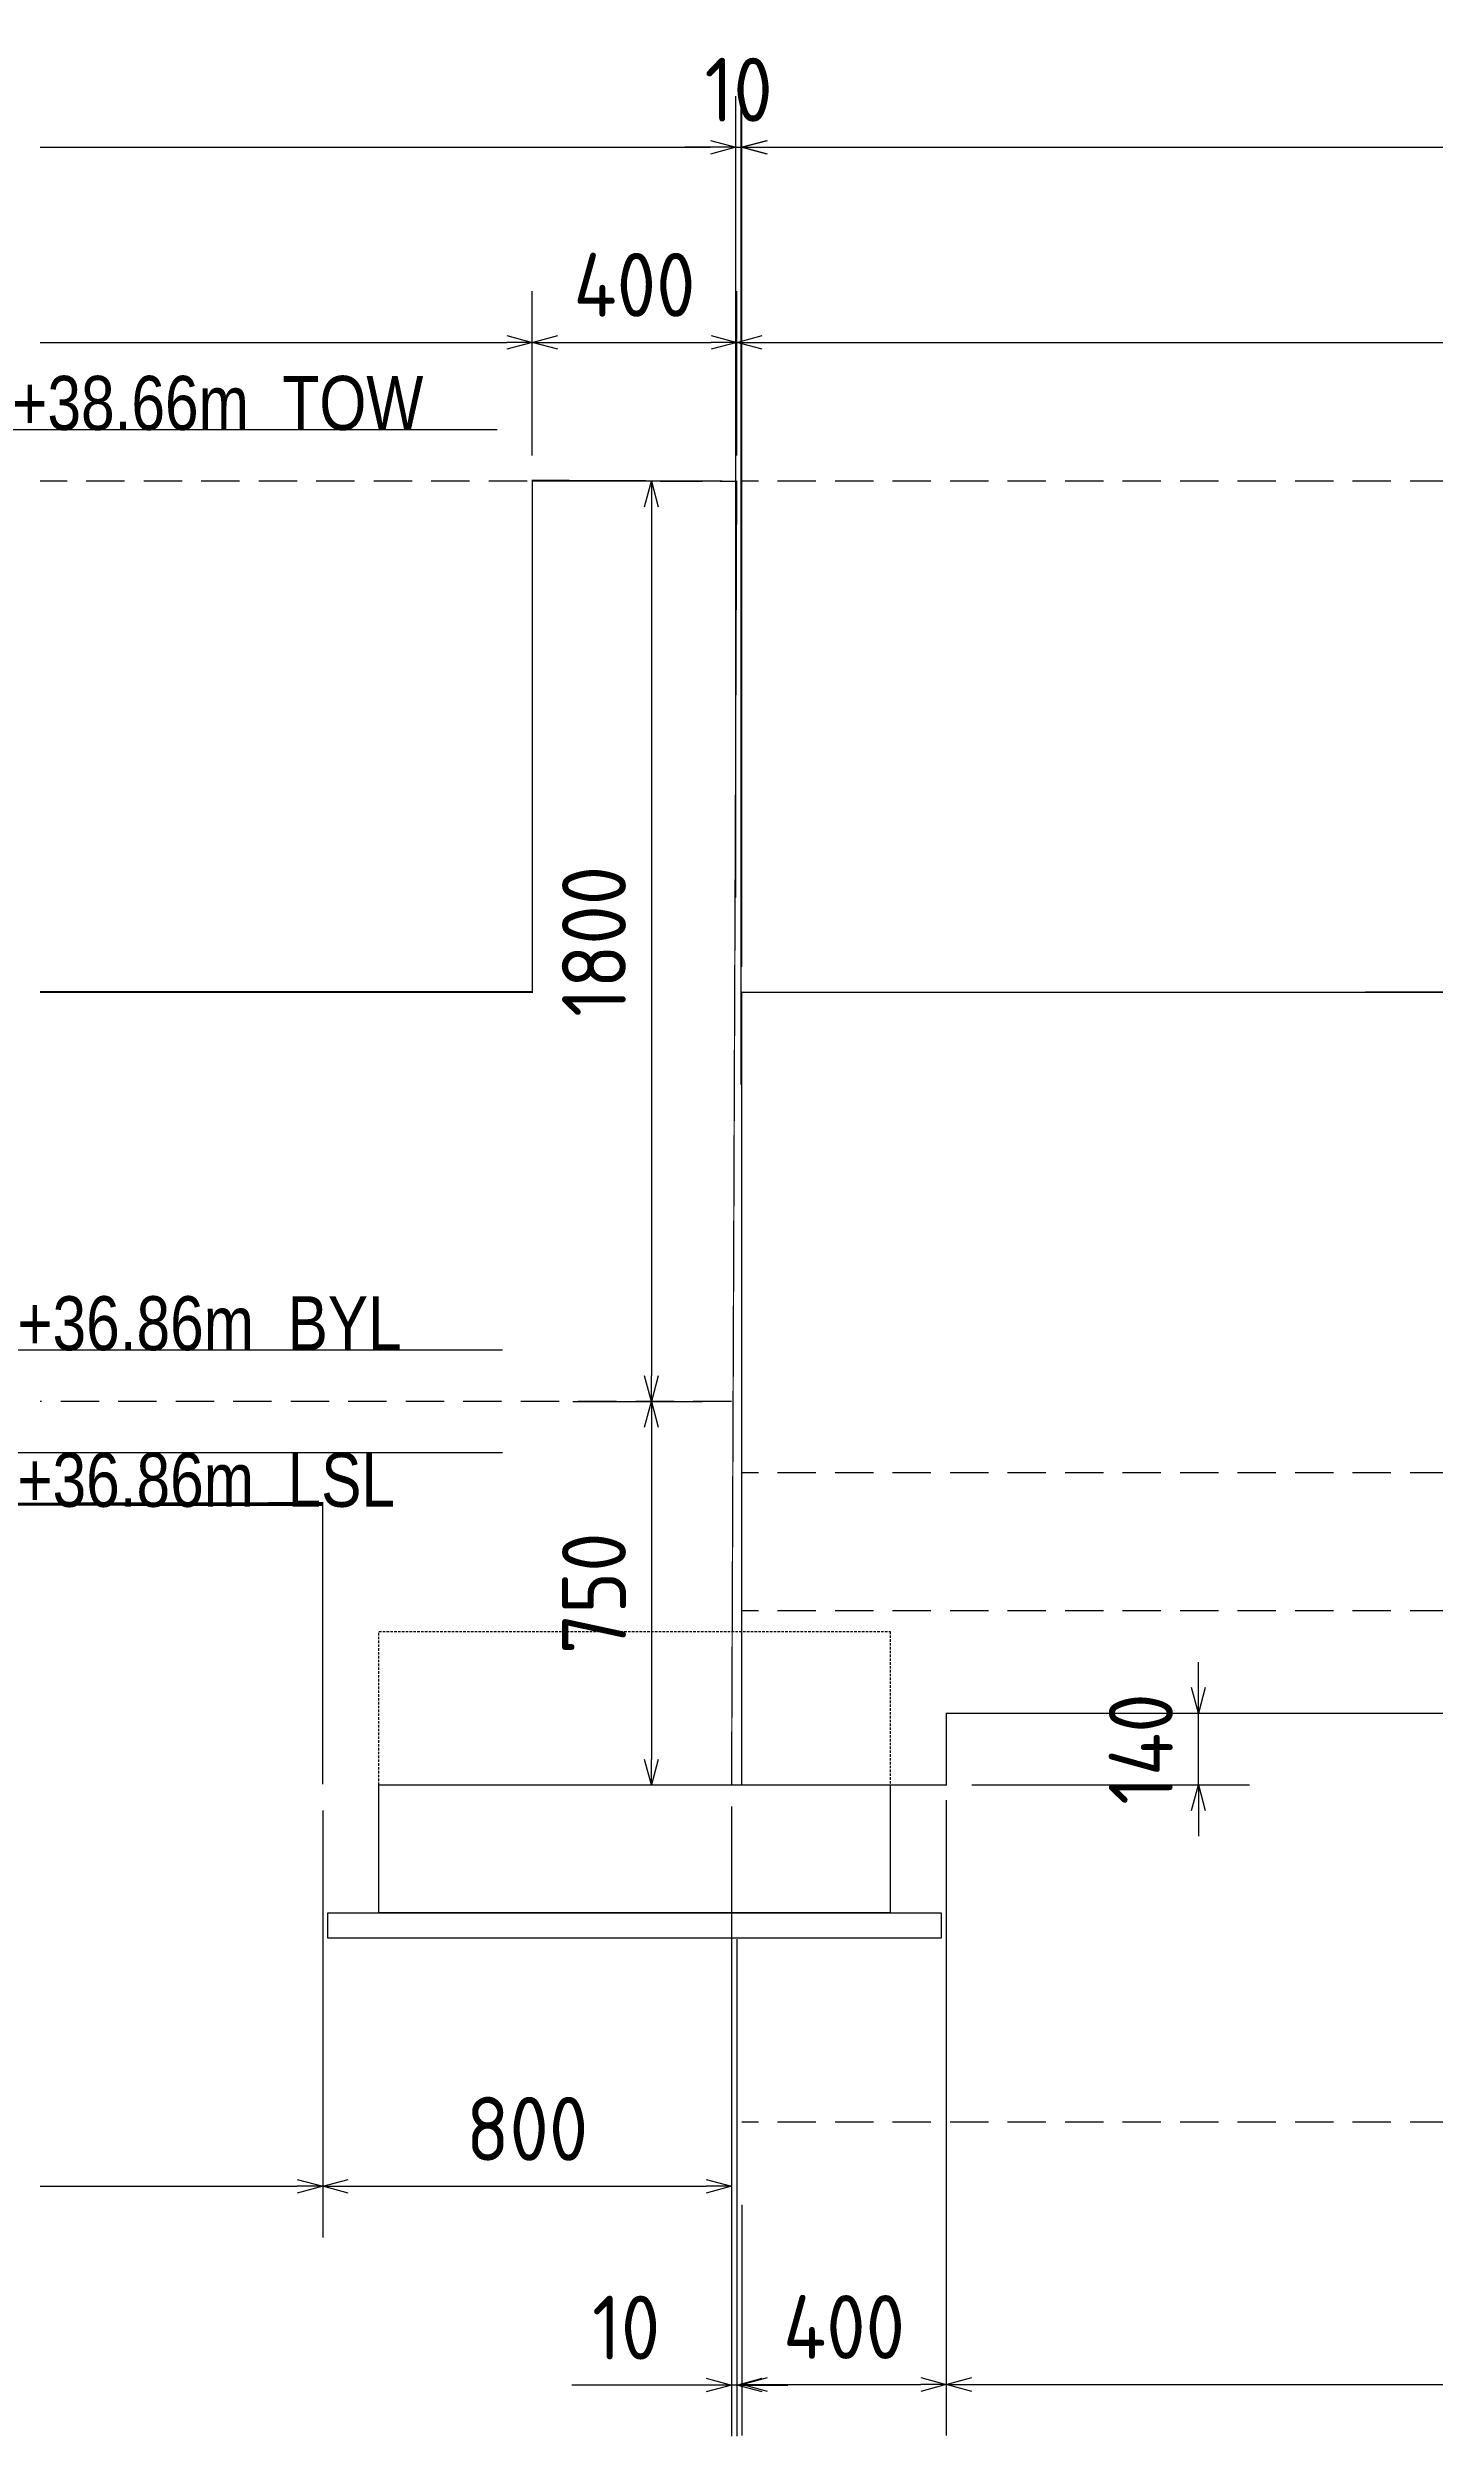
# Model space of a CAD drawing. Header units: centimetres. Extents: x -6122352 to 6876996, y -1694241 to 2592194.
# Drawn here: x 3302590 to 3305304, y 78269 to 82941 of the extents above; entities that cross this region are included whole.
import ezdxf
from ezdxf.enums import TextEntityAlignment as Align

# ---------------------------------------------------------------- set-up
doc = ezdxf.new("R2010")
doc.units = ezdxf.units.CM
doc.header["$MEASUREMENT"] = 0
doc.header["$PDMODE"] = 66
doc.header["$PDSIZE"] = 100
for name, pattern in [('23585-XR-AR-END-SETTING OUT PLAN$0$HIDDEN', [0.375, 0.25, -0.125]), ('CENTER', [2, 1.25, -0.25, 0.25, -0.25]), ('DASHED2', [0.375, 0.25, -0.125])]:
    doc.linetypes.add(name, pattern=pattern)
doc.layers.get('Defpoints').update_dxf_attribs({"color": 255, "linetype": 'CENTER'})
for name, color, linetype in [('00-MI-DIM', 7, 'Continuous'), ('@MI-TYPE-01', 30, 'Continuous'), ('@MI-TYPE-02', 6, 'Continuous'), ('JML-Dimension', 1, 'Continuous'), ('SECTION', 130, 'Continuous')]:
    doc.layers.add(name, color=color, linetype=linetype)
doc.styles.add('Schueco-BEMSTIL', font='isocpeur.ttf', dxfattribs={"width": 0.9})
doc.styles.add('txt-Pisa-std', font='arial.ttf', dxfattribs={"width": 0.8})
doc.dimstyles.new('MI- JWC-TXT-2.5 MM', dxfattribs={"dimscale": 1.5, "dimtxt": 2.5, "dimasz": 1, "dimexe": 2, "dimexo": 1, "dimgap": 1, "dimtad": 1, "dimdec": 0, "dimdsep": 46, "dimtxsty": 'Schueco-BEMSTIL', "dimblk": 'OPEN30', "dimcen": 0, "dimdle": 2, "dimclrd": 140, "dimclre": 8, "dimclrt": 40, "dimadec": 0, "dimazin": 2, "dimtfac": 1, "dimtdec": 0, "dimtix": 1, "dimtmove": 2, "dimatfit": 3, "dimldrblk": 'OPEN', "dimfxl": 2, "dimlwd": -1, "dimlwe": -1, "dimarcsym": 0})

# ---------------------------------------------------------------- blocks, each defined once
blk = doc.blocks.new('T1-FOOTING ELEVATION')
at = {"color": 9}
blk.add_lwpolyline([(-600, -250), (600, -250), (600, -300), (-600, -300)], close=True, dxfattribs=at)
at = {"layer": '@MI-TYPE-01', "color": 114, "linetype": '23585-XR-AR-END-SETTING OUT PLAN$0$HIDDEN', "ltscale": 20, "true_color": 0x139b48}
blk.add_lwpolyline([(-500, 0), (-500, 300), (500, 300), (500, 0)], dxfattribs=at)
at = {"layer": '@MI-TYPE-01', "color": 114, "true_color": 0x139b48}
blk.add_lwpolyline([(-500, 0), (500, 0), (500, -250), (-500, -250)], close=True, dxfattribs=at)
blk = doc.blocks.new('*U1151')
at = {"layer": 'JML-Dimension'}
h = blk.add_hatch(color=10, dxfattribs=at)
h.dxf.hatch_style = 1
h.paths.add_polyline_path([(0, 0), (-1.536000000000001, 2.370060967168342), (1.536000000000001, 2.370060967168342)])
blk.add_line((24.30826820831656, 2.370060967168342), (1.536000000000001, 2.370060967168342), dxfattribs=at)
blk.add_lwpolyline([(0, 0), (-1.536000000000001, 2.370060967168342), (1.536000000000001, 2.370060967168342), (0, 0)], dxfattribs=at)
at = {"color": 5, "style": 'txt-Pisa-std', "width": 0.8}
blk.add_attdef('+0.0', text='', height=2.5, dxfattribs=at).set_placement((1.870588582061714, 2.370060967168342), align=Align.BOTTOM_LEFT)
blk = doc.blocks.new('*U1152')
at = {"layer": 'JML-Dimension'}
h = blk.add_hatch(color=10, dxfattribs=at)
h.dxf.hatch_style = 1
h.paths.add_polyline_path([(0, 0), (-1.536000000000001, 2.370060967168342), (1.536000000000001, 2.370060967168342)])
blk.add_line((24.30826820831656, 2.370060967168342), (1.536000000000001, 2.370060967168342), dxfattribs=at)
blk.add_lwpolyline([(0, 0), (-1.536000000000001, 2.370060967168342), (1.536000000000001, 2.370060967168342), (0, 0)], dxfattribs=at)
at = {"color": 5, "style": 'txt-Pisa-std', "width": 0.8}
blk.add_attdef('+0.0', text='', height=2.5, dxfattribs=at).set_placement((1.870588582061714, 2.370060967168342), align=Align.BOTTOM_LEFT)
blk = doc.blocks.new('*U1153')
at = {"layer": 'JML-Dimension'}
h = blk.add_hatch(color=10, dxfattribs=at)
h.dxf.hatch_style = 1
h.paths.add_polyline_path([(0, 0), (-1.536000000000001, 2.370060967168342), (1.536000000000001, 2.370060967168342)])
blk.add_line((24.30826820831656, 2.370060967168342), (1.536000000000001, 2.370060967168342), dxfattribs=at)
blk.add_lwpolyline([(0, 0), (-1.536000000000001, 2.370060967168342), (1.536000000000001, 2.370060967168342), (0, 0)], dxfattribs=at)
at = {"color": 5, "style": 'txt-Pisa-std', "width": 0.8}
blk.add_attdef('+0.0', text='', height=2.5, dxfattribs=at).set_placement((1.870588582061714, 2.370060967168342), align=Align.BOTTOM_LEFT)
blk = doc.blocks.new('_Open30')
at = {"color": 0, "linetype": 'ByBlock', "lineweight": -2}
for p, q in [((-1, 0.26794919), (0, 0)), ((0, 0), (-1, -0.26794919)), ((0, 0), (-1, 0))]:
    blk.add_line(p, q, dxfattribs=at)
blk = doc.blocks.new('*D4283')
at = {"layer": '@MI-TYPE-02', "color": 8, "transparency": 16777216}
for p, q in [((3303787.459834652, 82092.99567030702), (3303870.694015443, 82092.99567030702)), ((3303787.459834652, 80292.68421980317), (3303870.694015443, 80292.68421980317))]:
    blk.add_line(p, q, dxfattribs=at)
at = {"layer": '@MI-TYPE-02', "color": 140, "transparency": 16777216}
blk.add_line((3303770.694015443, 82042.99567030702), (3303770.694015443, 80342.68421980317), dxfattribs=at)
at = {"layer": 'Defpoints', "color": 0, "transparency": 16777216}
for p in [(3303737.459834652, 82092.99567030702), (3303737.459834652, 80292.68421980317), (3303770.694015443, 80292.68421980317)]:
    blk.add_point(p, dxfattribs=at)
at = {"layer": '@MI-TYPE-02', "color": 140, "transparency": 16777216, "xscale": 50, "yscale": 50, "zscale": 50}
for p, rotation in [((3303770.694015443, 82092.99567030702), 90), ((3303770.694015443, 80292.68421980317), 270)]:
    blk.add_blockref('_Open30', p, dxfattribs=dict(at, rotation=rotation))
at = {"layer": '@MI-TYPE-02', "color": 40, "transparency": 16777216, "insert": (3303658.194015442, 81192.83994505415), "char_height": 125, "attachment_point": 5, "rotation": 90, "style": 'Schueco-BEMSTIL'}
blk.add_mtext('1800', dxfattribs=at)
blk = doc.blocks.new('_Open')
at = {"color": 0, "linetype": 'ByBlock', "lineweight": -2}
for p, q in [((-1, 0.1666666666666667), (0, 0)), ((-1, -0.1666666666666667), (0, 0)), ((0, 0), (-1, 0))]:
    blk.add_line(p, q, dxfattribs=at)
blk = doc.blocks.new('*D4285')
at = {"layer": '@MI-TYPE-02', "color": 8, "transparency": 16777216}
for p, q in [((3303616.728833065, 80292.68421980317), (3303870.694015445, 80292.68421980317)), ((3303675.004618634, 79542.68421980317), (3303870.694015445, 79542.68421980317))]:
    blk.add_line(p, q, dxfattribs=at)
at = {"layer": '@MI-TYPE-02', "color": 140, "transparency": 16777216}
blk.add_line((3303770.694015445, 80242.68421980317), (3303770.694015445, 79592.68421980317), dxfattribs=at)
at = {"layer": 'Defpoints', "color": 0, "transparency": 16777216}
for p in [(3303566.728833065, 80292.68421980317), (3303625.004618634, 79542.68421980317), (3303770.694015445, 79542.68421980317)]:
    blk.add_point(p, dxfattribs=at)
at = {"layer": '@MI-TYPE-02', "color": 140, "transparency": 16777216, "xscale": 50, "yscale": 50, "zscale": 50}
for p, rotation in [((3303770.694015445, 80292.68421980317), 90), ((3303770.694015445, 79542.68421980317), 270)]:
    blk.add_blockref('_Open30', p, dxfattribs=dict(at, rotation=rotation))
at = {"layer": '@MI-TYPE-02', "color": 40, "transparency": 16777216, "insert": (3303658.194015444, 79917.68421980222), "char_height": 125, "attachment_point": 5, "rotation": 90, "style": 'Schueco-BEMSTIL'}
blk.add_mtext('750', dxfattribs=at)
blk = doc.blocks.new('*D4235')
at = {"layer": '@MI-TYPE-02', "color": 140, "transparency": 16777216}
for p, q in [((3304840.674224671, 79732.99567539446), (3304840.674224671, 79782.99567539446)), ((3304840.674224671, 79542.68421980317), (3304840.674224671, 79682.99567539446)), ((3304840.674224671, 79492.68421980317), (3304840.674224671, 79442.68421980317))]:
    blk.add_line(p, q, dxfattribs=at)
at = {"layer": '@MI-TYPE-02', "color": 8, "transparency": 16777216}
for p, q in [((3304397.459834125, 79682.99567539446), (3304940.674224671, 79682.99567539446)), ((3304397.459834006, 79542.68421980317), (3304940.674224671, 79542.68421980317))]:
    blk.add_line(p, q, dxfattribs=at)
at = {"layer": 'Defpoints', "color": 0, "transparency": 16777216}
for p in [(3304347.459834125, 79682.99567539446), (3304840.674224671, 79682.99567539446), (3304347.459834006, 79542.68421980317)]:
    blk.add_point(p, dxfattribs=at)
at = {"layer": '@MI-TYPE-02', "color": 140, "transparency": 16777216, "xscale": 50, "yscale": 50, "zscale": 50}
for p, rotation in [((3304840.674224671, 79682.99567539446), 270), ((3304840.674224671, 79542.68421980317), 90)]:
    blk.add_blockref('_Open30', p, dxfattribs=dict(at, rotation=rotation))
at = {"layer": '@MI-TYPE-02', "color": 40, "transparency": 16777216, "insert": (3304728.174224671, 79612.83994759787), "char_height": 125, "attachment_point": 5, "rotation": 90, "style": 'Schueco-BEMSTIL'}
blk.add_mtext('140', dxfattribs=at)
blk = doc.blocks.new('*D4353')
at = {"layer": '00-MI-DIM', "color": 8, "transparency": 16777216}
for p, q in [((3300346.425874588, 82142.99567075763), (3300346.425874588, 82464.62132318935)), ((3303537.459834612, 82142.99567075763), (3303537.459834612, 82464.62132318935))]:
    blk.add_line(p, q, dxfattribs=at)
at = {"layer": '00-MI-DIM', "color": 140, "transparency": 16777216}
blk.add_line((3300396.425874588, 82364.62132318935), (3303487.459834612, 82364.62132318935), dxfattribs=at)
at = {"layer": 'Defpoints', "color": 0, "transparency": 16777216}
for p in [(3303537.459834612, 82364.62132318935), (3300346.425874588, 82092.99567075763), (3303537.459834612, 82092.99567075763)]:
    blk.add_point(p, dxfattribs=at)
at = {"layer": '00-MI-DIM', "color": 140, "transparency": 16777216, "xscale": 50, "yscale": 50, "zscale": 50, "rotation": 180}
blk.add_blockref('_Open30', (3300346.425874588, 82364.62132318935), dxfattribs=at)
at = {"layer": '00-MI-DIM', "color": 140, "transparency": 16777216, "xscale": 50, "yscale": 50, "zscale": 50}
blk.add_blockref('_Open30', (3303537.459834612, 82364.62132318935), dxfattribs=at)
at = {"layer": '00-MI-DIM', "color": 40, "transparency": 16777216, "insert": (3301941.9428546, 82477.12132318935), "char_height": 125, "attachment_point": 5, "style": 'Schueco-BEMSTIL'}
blk.add_mtext('3191', dxfattribs=at)
blk = doc.blocks.new('*D4355')
at = {"layer": '00-MI-DIM', "color": 8, "transparency": 16777216}
for p, q in [((3303537.459834612, 82142.99567075763), (3303537.459834612, 82464.62132318935)), ((3303937.459834687, 82142.99567025807), (3303937.459834687, 82464.62132318935))]:
    blk.add_line(p, q, dxfattribs=at)
at = {"layer": '00-MI-DIM', "color": 140, "transparency": 16777216}
blk.add_line((3303587.459834612, 82364.62132318935), (3303887.459834687, 82364.62132318935), dxfattribs=at)
at = {"layer": 'Defpoints', "color": 0, "transparency": 16777216}
for p in [(3303937.459834687, 82364.62132318935), (3303537.459834612, 82092.99567075763), (3303937.459834687, 82092.99567025807)]:
    blk.add_point(p, dxfattribs=at)
at = {"layer": '00-MI-DIM', "color": 140, "transparency": 16777216, "xscale": 50, "yscale": 50, "zscale": 50, "rotation": 180}
blk.add_blockref('_Open30', (3303537.459834612, 82364.62132318935), dxfattribs=at)
at = {"layer": '00-MI-DIM', "color": 140, "transparency": 16777216, "xscale": 50, "yscale": 50, "zscale": 50}
blk.add_blockref('_Open30', (3303937.459834687, 82364.62132318935), dxfattribs=at)
at = {"layer": '00-MI-DIM', "color": 40, "transparency": 16777216, "insert": (3303737.45983465, 82477.12132318935), "char_height": 125, "attachment_point": 5, "style": 'Schueco-BEMSTIL'}
blk.add_mtext('400', dxfattribs=at)
blk = doc.blocks.new('*D4195')
at = {"layer": '00-MI-DIM', "color": 8, "transparency": 16777216}
for p, q in [((3303937.459834687, 82142.99567025807), (3303937.459834687, 82464.62132318935)), ((3307128.583951356, 82142.99567519687), (3307128.583951356, 82464.62132318935))]:
    blk.add_line(p, q, dxfattribs=at)
at = {"layer": '00-MI-DIM', "color": 140, "transparency": 16777216}
blk.add_line((3303987.459834687, 82364.62132318935), (3307078.583951356, 82364.62132318935), dxfattribs=at)
at = {"layer": 'Defpoints', "color": 0, "transparency": 16777216}
for p in [(3307128.583951356, 82364.62132318935), (3303937.459834687, 82092.99567025807), (3307128.583951356, 82092.99567519687)]:
    blk.add_point(p, dxfattribs=at)
at = {"layer": '00-MI-DIM', "color": 140, "transparency": 16777216, "xscale": 50, "yscale": 50, "zscale": 50, "rotation": 180}
blk.add_blockref('_Open30', (3303937.459834687, 82364.62132318935), dxfattribs=at)
at = {"layer": '00-MI-DIM', "color": 140, "transparency": 16777216, "xscale": 50, "yscale": 50, "zscale": 50}
blk.add_blockref('_Open30', (3307128.583951356, 82364.62132318935), dxfattribs=at)
at = {"layer": '00-MI-DIM', "color": 40, "transparency": 16777216, "insert": (3305515.52189316, 82477.12132318935), "char_height": 125, "attachment_point": 5, "style": 'Schueco-BEMSTIL'}
blk.add_mtext('3191', dxfattribs=at)
blk = doc.blocks.new('*D4223')
at = {"layer": '00-MI-DIM', "color": 8, "transparency": 16777216}
for p, q in [((3298355.723344442, 81142.99567111226), (3298355.723344442, 82846.34292356542)), ((3303936.077762814, 81278.59604498753), (3303936.077762814, 82846.34292356542))]:
    blk.add_line(p, q, dxfattribs=at)
at = {"layer": '00-MI-DIM', "color": 140, "transparency": 16777216}
blk.add_line((3298405.723344442, 82746.34292356542), (3303886.077762814, 82746.34292356542), dxfattribs=at)
at = {"layer": 'Defpoints', "color": 0, "transparency": 16777216}
for p in [(3303936.077762814, 82746.34292356542), (3303936.077762814, 81228.59604498753), (3298355.723344442, 81092.99567111226)]:
    blk.add_point(p, dxfattribs=at)
at = {"layer": '00-MI-DIM', "color": 140, "transparency": 16777216, "xscale": 50, "yscale": 50, "zscale": 50, "rotation": 180}
blk.add_blockref('_Open30', (3298355.723344442, 82746.34292356542), dxfattribs=at)
at = {"layer": '00-MI-DIM', "color": 140, "transparency": 16777216, "xscale": 50, "yscale": 50, "zscale": 50}
blk.add_blockref('_Open30', (3303936.077762814, 82746.34292356542), dxfattribs=at)
at = {"layer": '00-MI-DIM', "color": 40, "transparency": 16777216, "insert": (3301144.900553627, 82858.84292356542), "char_height": 125, "attachment_point": 5, "style": 'Schueco-BEMSTIL'}
blk.add_mtext('5580', dxfattribs=at)
blk = doc.blocks.new('*D4225')
at = {"layer": '00-MI-DIM', "color": 8, "transparency": 16777216}
for p, q in [((3303936.077762814, 81278.59604498753), (3303936.077762814, 82846.34292356542)), ((3303946.459834369, 80912.99567579961), (3303946.459834369, 82846.34292356542))]:
    blk.add_line(p, q, dxfattribs=at)
at = {"layer": '00-MI-DIM', "color": 140, "transparency": 16777216}
for p, q in [((3303886.077762814, 82746.34292356542), (3303836.077762814, 82746.34292356542)), ((3303936.077762814, 82746.34292356542), (3303946.459834369, 82746.34292356542)), ((3303996.459834369, 82746.34292356542), (3304046.459834369, 82746.34292356542))]:
    blk.add_line(p, q, dxfattribs=at)
at = {"layer": 'Defpoints', "color": 0, "transparency": 16777216}
for p in [(3303946.459834369, 82746.34292356542), (3303936.077762814, 81228.59604498753), (3303946.459834369, 80862.99567579961)]:
    blk.add_point(p, dxfattribs=at)
at = {"layer": '00-MI-DIM', "color": 140, "transparency": 16777216, "xscale": 50, "yscale": 50, "zscale": 50}
blk.add_blockref('_Open30', (3303936.077762814, 82746.34292356542), dxfattribs=at)
at = {"layer": '00-MI-DIM', "color": 140, "transparency": 16777216, "xscale": 50, "yscale": 50, "zscale": 50, "rotation": 180}
blk.add_blockref('_Open30', (3303946.459834369, 82746.34292356542), dxfattribs=at)
at = {"layer": '00-MI-DIM', "color": 40, "transparency": 16777216, "insert": (3303941.268798592, 82858.84292356542), "char_height": 125, "attachment_point": 5, "style": 'Schueco-BEMSTIL'}
blk.add_mtext('10', dxfattribs=at)
blk = doc.blocks.new('*D4227')
at = {"layer": '00-MI-DIM', "color": 8, "transparency": 16777216}
for p, q in [((3303947.459834369, 81142.99567579961), (3303947.459834369, 82846.34292356542)), ((3309119.145981644, 81142.99567498636), (3309119.145981644, 82846.34292356542))]:
    blk.add_line(p, q, dxfattribs=at)
at = {"layer": '00-MI-DIM', "color": 140, "transparency": 16777216}
blk.add_line((3303997.459834369, 82746.34292356542), (3309069.145981644, 82746.34292356542), dxfattribs=at)
at = {"layer": 'Defpoints', "color": 0, "transparency": 16777216}
for p in [(3309119.145981644, 82746.34292356542), (3303947.459834369, 81092.99567579961), (3309119.145981644, 81092.99567498636)]:
    blk.add_point(p, dxfattribs=at)
at = {"layer": '00-MI-DIM', "color": 140, "transparency": 16777216, "xscale": 50, "yscale": 50, "zscale": 50, "rotation": 180}
blk.add_blockref('_Open30', (3303947.459834369, 82746.34292356542), dxfattribs=at)
at = {"layer": '00-MI-DIM', "color": 140, "transparency": 16777216, "xscale": 50, "yscale": 50, "zscale": 50}
blk.add_blockref('_Open30', (3309119.145981644, 82746.34292356542), dxfattribs=at)
at = {"layer": '00-MI-DIM', "color": 40, "transparency": 16777216, "insert": (3306533.302908007, 82858.84292356542), "char_height": 125, "attachment_point": 5, "style": 'Schueco-BEMSTIL'}
blk.add_mtext('5172', dxfattribs=at)
blk = doc.blocks.new('*D4477')
at = {"layer": '00-MI-DIM', "color": 8, "transparency": 16777216}
for p, q in [((3300736.447461462, 79492.68421980314), (3300736.447461462, 78657.4961948091)), ((3303127.481421539, 79492.68421980314), (3303127.481421539, 78657.4961948091))]:
    blk.add_line(p, q, dxfattribs=at)
at = {"layer": '00-MI-DIM', "color": 140, "transparency": 16777216}
blk.add_line((3300786.447461462, 78757.4961948091), (3303077.481421539, 78757.4961948091), dxfattribs=at)
at = {"layer": 'Defpoints', "color": 0, "transparency": 16777216}
for p in [(3300736.447461462, 79542.68421980314), (3303127.481421539, 79542.68421980314), (3303127.481421539, 78757.4961948091)]:
    blk.add_point(p, dxfattribs=at)
at = {"layer": '00-MI-DIM', "color": 140, "transparency": 16777216, "xscale": 50, "yscale": 50, "zscale": 50, "rotation": 180}
blk.add_blockref('_Open30', (3300736.447461462, 78757.4961948091), dxfattribs=at)
at = {"layer": '00-MI-DIM', "color": 140, "transparency": 16777216, "xscale": 50, "yscale": 50, "zscale": 50}
blk.add_blockref('_Open30', (3303127.481421539, 78757.4961948091), dxfattribs=at)
at = {"layer": '00-MI-DIM', "color": 40, "transparency": 16777216, "insert": (3301931.9644415, 78869.9961948091), "char_height": 125, "attachment_point": 5, "style": 'Schueco-BEMSTIL'}
blk.add_mtext('2391', dxfattribs=at)
blk = doc.blocks.new('*D4479')
at = {"layer": '00-MI-DIM', "color": 8, "transparency": 16777216}
for p, q in [((3303127.481421539, 79492.68421980314), (3303127.481421539, 78657.4961948091)), ((3303927.481421494, 79500.68421486148), (3303927.481421494, 78657.4961948091))]:
    blk.add_line(p, q, dxfattribs=at)
at = {"layer": '00-MI-DIM', "color": 140, "transparency": 16777216}
blk.add_line((3303177.481421539, 78757.4961948091), (3303877.481421494, 78757.4961948091), dxfattribs=at)
at = {"layer": 'Defpoints', "color": 0, "transparency": 16777216}
for p in [(3303127.481421539, 79542.68421980314), (3303927.481421494, 79550.68421486148), (3303927.481421494, 78757.4961948091)]:
    blk.add_point(p, dxfattribs=at)
at = {"layer": '00-MI-DIM', "color": 140, "transparency": 16777216, "xscale": 50, "yscale": 50, "zscale": 50, "rotation": 180}
blk.add_blockref('_Open30', (3303127.481421539, 78757.4961948091), dxfattribs=at)
at = {"layer": '00-MI-DIM', "color": 140, "transparency": 16777216, "xscale": 50, "yscale": 50, "zscale": 50}
blk.add_blockref('_Open30', (3303927.481421494, 78757.4961948091), dxfattribs=at)
at = {"layer": '00-MI-DIM', "color": 40, "transparency": 16777216, "insert": (3303527.481421517, 78869.9961948091), "char_height": 125, "attachment_point": 5, "style": 'Schueco-BEMSTIL'}
blk.add_mtext('800', dxfattribs=at)
blk = doc.blocks.new('*D4481')
at = {"layer": '00-MI-DIM', "color": 8, "transparency": 16777216}
for p, q in [((3303937.481421343, 79240.68421735201), (3303937.481421343, 78268.63200400397)), ((3303927.481421494, 79030.68421821657), (3303927.481421494, 78268.63200400397))]:
    blk.add_line(p, q, dxfattribs=at)
at = {"layer": '00-MI-DIM', "color": 140, "transparency": 16777216}
for p, q in [((3303877.481421494, 78368.63200400397), (3303614.981421494, 78368.63200400397)), ((3303937.481421343, 78368.63200400397), (3303927.481421494, 78368.63200400397)), ((3303987.481421343, 78368.63200400397), (3304037.481421343, 78368.63200400397))]:
    blk.add_line(p, q, dxfattribs=at)
at = {"layer": 'Defpoints', "color": 0, "transparency": 16777216}
for p in [(3303937.481421343, 79290.68421735201), (3303927.481421494, 79080.68421821657), (3303937.481421343, 78368.63200400397)]:
    blk.add_point(p, dxfattribs=at)
at = {"layer": '00-MI-DIM', "color": 140, "transparency": 16777216, "xscale": 50, "yscale": 50, "zscale": 50}
blk.add_blockref('_Open30', (3303927.481421494, 78368.63200400397), dxfattribs=at)
at = {"layer": '00-MI-DIM', "color": 140, "transparency": 16777216, "xscale": 50, "yscale": 50, "zscale": 50, "rotation": 180}
blk.add_blockref('_Open30', (3303937.481421343, 78368.63200400397), dxfattribs=at)
at = {"layer": '00-MI-DIM', "color": 40, "transparency": 16777216, "insert": (3303721.231421494, 78481.13200400397), "char_height": 125, "attachment_point": 5, "style": 'Schueco-BEMSTIL'}
blk.add_mtext('10', dxfattribs=at)
blk = doc.blocks.new('*D4483')
at = {"layer": '00-MI-DIM', "color": 8, "transparency": 16777216}
for p, q in [((3303947.459834063, 78720.9956756806), (3303947.459834063, 78269.80765164376)), ((3304347.459834063, 78720.99567568055), (3304347.459834063, 78269.80765164376))]:
    blk.add_line(p, q, dxfattribs=at)
at = {"layer": '00-MI-DIM', "color": 140, "transparency": 16777216}
blk.add_line((3303997.459834063, 78369.80765164376), (3304297.459834063, 78369.80765164376), dxfattribs=at)
at = {"layer": 'Defpoints', "color": 0, "transparency": 16777216}
for p in [(3303947.459834063, 78770.9956756806), (3304347.459834063, 78770.99567568055), (3304347.459834063, 78369.80765164376)]:
    blk.add_point(p, dxfattribs=at)
at = {"layer": '00-MI-DIM', "color": 140, "transparency": 16777216, "xscale": 50, "yscale": 50, "zscale": 50, "rotation": 180}
blk.add_blockref('_Open30', (3303947.459834063, 78369.80765164376), dxfattribs=at)
at = {"layer": '00-MI-DIM', "color": 140, "transparency": 16777216, "xscale": 50, "yscale": 50, "zscale": 50}
blk.add_blockref('_Open30', (3304347.459834063, 78369.80765164376), dxfattribs=at)
at = {"layer": '00-MI-DIM', "color": 40, "transparency": 16777216, "insert": (3304147.459834063, 78482.30765164376), "char_height": 125, "attachment_point": 5, "style": 'Schueco-BEMSTIL'}
blk.add_mtext('400', dxfattribs=at)
blk = doc.blocks.new('*D4485')
at = {"layer": '00-MI-DIM', "color": 8, "transparency": 16777216}
for p, q in [((3304347.459834004, 79512.68421980314), (3304347.459834004, 78269.80765164376)), ((3306728.5839506, 79082.99567519687), (3306728.5839506, 78269.80765164376))]:
    blk.add_line(p, q, dxfattribs=at)
at = {"layer": '00-MI-DIM', "color": 140, "transparency": 16777216}
blk.add_line((3304397.459834004, 78369.80765164376), (3306678.5839506, 78369.80765164376), dxfattribs=at)
at = {"layer": 'Defpoints', "color": 0, "transparency": 16777216}
for p in [(3304347.459834004, 79562.68421980314), (3306728.5839506, 79132.99567519687), (3306728.5839506, 78369.80765164376)]:
    blk.add_point(p, dxfattribs=at)
at = {"layer": '00-MI-DIM', "color": 140, "transparency": 16777216, "xscale": 50, "yscale": 50, "zscale": 50, "rotation": 180}
blk.add_blockref('_Open30', (3304347.459834004, 78369.80765164376), dxfattribs=at)
at = {"layer": '00-MI-DIM', "color": 140, "transparency": 16777216, "xscale": 50, "yscale": 50, "zscale": 50}
blk.add_blockref('_Open30', (3306728.5839506, 78369.80765164376), dxfattribs=at)
at = {"layer": '00-MI-DIM', "color": 40, "transparency": 16777216, "insert": (3305538.021892332, 78482.30765164376), "char_height": 125, "attachment_point": 5, "style": 'Schueco-BEMSTIL'}
blk.add_mtext('2381', dxfattribs=at)

msp = doc.modelspace()

# ---------------------------------------------------------------- linework, layer by layer
at = {"color": 160, "linetype": 'DASHED2', "ltscale": 300}
for points in [[(3303527.443519557, 82092.99567519687), (3283889.584010147, 82092.99567519687)], [(3322542.340284164, 82092.99567519687), (3303947.459834424, 82092.99567519687)], [(3303927.481421601, 80292.68421980314), (3283879.605597371, 80292.68421980314)], [(3322542.340284164, 80152.99567519687), (3303947.459834424, 80152.99567519687)], [(3322542.340284164, 79882.99567519687), (3303947.459834424, 79882.99567519687)], [(3322542.340284164, 78882.99567519687), (3303947.459834424, 78882.99567519687)]]:
    msp.add_lwpolyline(points, dxfattribs=at)
at = {"color": 160, "linetype": 'DASHED2', "ltscale": 5}
msp.add_lwpolyline([(3321890.99009305, 81092.9956726676), (3303947.459834424, 81092.99567519687)], dxfattribs=at)
at = {"layer": '@MI-TYPE-01', "color": 30}
msp.add_line((3305162.723714165, 81092.9956755926), (3303947.459834369, 81092.99567569554), dxfattribs=at)
at = {"layer": '@MI-TYPE-01', "color": 30, "ltscale": 20, "const_width": 2.5}
for points in [[(3303927.481421494, 79542.68421980314), (3303937.459834687, 82092.99567025807), (3303537.459834612, 82092.99567035591), (3303537.45983449, 81092.99567033723), (3300346.425874469, 81092.99567073531), (3300346.425874588, 82092.99567075763), (3299946.425874599, 82092.99567080702), (3299946.425874469, 81092.9956708359), (3298355.723344442, 81092.99567111226), (3298345.728925282, 80092.68421993061), (3299536.431455319, 80092.68421967569), (3299536.447461466, 79542.68421980314), (3300736.447461462, 79542.68421980314), (3300736.447461462, 79542.68421980314), (3300736.447461538, 80092.68421980314), (3303127.48142151, 80092.6842194898), (3303127.481421539, 79542.68421980314), (3303927.481421494, 79542.68421980314), (3303927.481421479, 79542.68422010864)], [(3303947.401897329, 79582.68421980314), (3303947.459834369, 81092.99567569554), (3303947.459834369, 81092.99567579961), (3303947.459834533, 81092.99567562426), (3304329.864951227, 81092.99567556096), (3304329.864951082, 81092.99567573349), (3307128.583951203, 81092.99567519501), (3307128.583951356, 82092.99567519687), (3307528.583951352, 82092.99567514379), (3307528.583951199, 81092.99567513354), (3309119.145981644, 81092.99567498636), (3309119.145981477, 79682.99567515403), (3307928.583951028, 79682.99567523971), (3307928.583950931, 79132.99567491951), (3306728.5839506, 79132.99567519687), (3306728.5839506, 79682.99567499931), (3304347.459834123, 79682.99567539443), (3304347.459834004, 79542.68421980314), (3303947.401897329, 79542.68421980314), (3303947.401897329, 79582.6842198022), (3303947.401897329, 79582.6842198022)]]:
    msp.add_lwpolyline(points, dxfattribs=at)

# ---------------------------------------------------------------- block references
at = {"layer": '@MI-TYPE-01', "color": 30}
msp.add_blockref('T1-FOOTING ELEVATION', (3303737.45983465, 79542.68421980314), dxfattribs=at)
at = {"layer": 'SECTION', "color": 6}
ref = msp.add_blockref('*U1151', (3302440.77553438, 82092.99567519437), dxfattribs=dict(at, xscale=42.30147098076819, yscale=42.30147098076819, zscale=42.30147098076819))
ref.add_attrib('+0.0', '+38.66m  TOW', (3302519.904183039, 82193.25274041825), dxfattribs={"layer": 'JML-Dimension', "color": 5, "height": 105.7536774519205, "style": 'txt-Pisa-std', "width": 0.8})
ref = msp.add_blockref('*U1152', (3302450.753947157, 80292.68421980314), dxfattribs=dict(at, xscale=42.30147098076819, yscale=42.30147098076819, zscale=42.30147098076819))
ref.add_attrib('+0.0', '+36.86m  BYL', (3302529.882595816, 80392.94128502702), dxfattribs={"layer": 'JML-Dimension', "color": 5, "height": 105.7536774519205, "style": 'txt-Pisa-std', "width": 0.8})
ref = msp.add_blockref('*U1153', (3302450.753947156, 80292.68421980564), dxfattribs=dict(at, xscale=-42.30147098076819, yscale=42.30147098076819, zscale=42.30147098076819, rotation=180))
ref.add_attrib('+0.0', '+36.86m  LSL', (3302529.882595815, 80086.74561469973), dxfattribs={"layer": 'JML-Dimension', "color": 5, "height": 105.7536774519205, "style": 'txt-Pisa-std', "width": 0.8})

# ---------------------------------------------------------------- dimensions: what is measured, and where the dimension line sits
at = {"layer": '00-MI-DIM', "color": 30}
for base, p1, p2, picture, middle in [((3303936.077762814, 82746.34292356542), (3298355.723344442, 81092.99567111226), (3303936.077762814, 81228.59604498753), '*D4223', (3301144.900553627, 82746.34292356542)), ((3303946.459834369, 82746.34292356542), (3303936.077762814, 81228.59604498753), (3303946.459834369, 80862.99567579961), '*D4225', (3303941.268798592, 82746.34292356542)), ((3309119.145981644, 82746.34292356542), (3303947.459834369, 81092.99567579961), (3309119.145981644, 81092.99567498636), '*D4227', (3306533.302908007, 82746.34292356542)), ((3307128.583951356, 82364.62132318935), (3303937.459834687, 82092.99567025807), (3307128.583951356, 82092.99567519687), '*D4195', (3305515.52189316, 82364.62132318935)), ((3303127.481421539, 78757.4961948091), (3300736.447461462, 79542.68421980314), (3303127.481421539, 79542.68421980314), '*D4477', (3301931.9644415, 78757.4961948091)), ((3303927.481421494, 78757.4961948091), (3303127.481421539, 79542.68421980314), (3303927.481421494, 79550.68421486148), '*D4479', (3303527.481421517, 78757.4961948091)), ((3306728.5839506, 78369.80765164376), (3304347.459834004, 79562.68421980314), (3306728.5839506, 79132.99567519687), '*D4485', (3305538.021892332, 78369.80765164376)), ((3303937.481421343, 78368.63200400397), (3303927.481421494, 79080.68421821657), (3303937.481421343, 79290.68421735201), '*D4481', (3303721.231421494, 78368.63200400397))]:
    dim = msp.add_linear_dim(base=base, p1=p1, p2=p2, dimstyle='MI- JWC-TXT-2.5 MM', dxfattribs=at)
    dim.commit()
    dim.dimension.update_dxf_attribs({"geometry": picture, "text_midpoint": middle, "dimtype": 160})
for base, p1, p2, picture, middle in [((3303537.459834612, 82364.62132318935), (3300346.425874588, 82092.99567075763), (3303537.459834612, 82092.99567075763), '*D4353', (3301941.9428546, 82477.12132318935)), ((3303937.459834687, 82364.62132318935), (3303537.459834612, 82092.99567075763), (3303937.459834687, 82092.99567025807), '*D4355', (3303737.45983465, 82477.12132318935)), ((3304347.459834063, 78369.80765164376), (3303947.459834063, 78770.9956756806), (3304347.459834063, 78770.99567568055), '*D4483', (3304147.459834063, 78482.30765164376))]:
    dim = msp.add_linear_dim(base=base, p1=p1, p2=p2, dimstyle='MI- JWC-TXT-2.5 MM', dxfattribs=at)
    dim.commit()
    dim.dimension.update_dxf_attribs({"geometry": picture, "text_midpoint": middle})
at = {"layer": '@MI-TYPE-02', "color": 30}
for base, p1, p2, picture, middle in [((3303770.694015443, 80292.68421980317), (3303737.45983465, 82092.99567030699), (3303737.45983465, 80292.68421980314), '*D4283', (3303658.194015442, 81192.83994505415)), ((3303770.694015445, 79542.68421980317), (3303566.728833063, 80292.68421980314), (3303625.004618632, 79542.68421980314), '*D4285', (3303658.194015444, 79917.68421980222)), ((3304840.674224671, 79682.99567539446), (3304347.459834004, 79542.68421980314), (3304347.459834123, 79682.99567539443), '*D4235', (3304728.174224671, 79612.83994759787))]:
    dim = msp.add_linear_dim(base=base, p1=p1, p2=p2, angle=90, dimstyle='MI- JWC-TXT-2.5 MM', dxfattribs=at)
    dim.commit()
    dim.dimension.update_dxf_attribs({"geometry": picture, "text_midpoint": middle})

doc.saveas('drawing.dxf')
